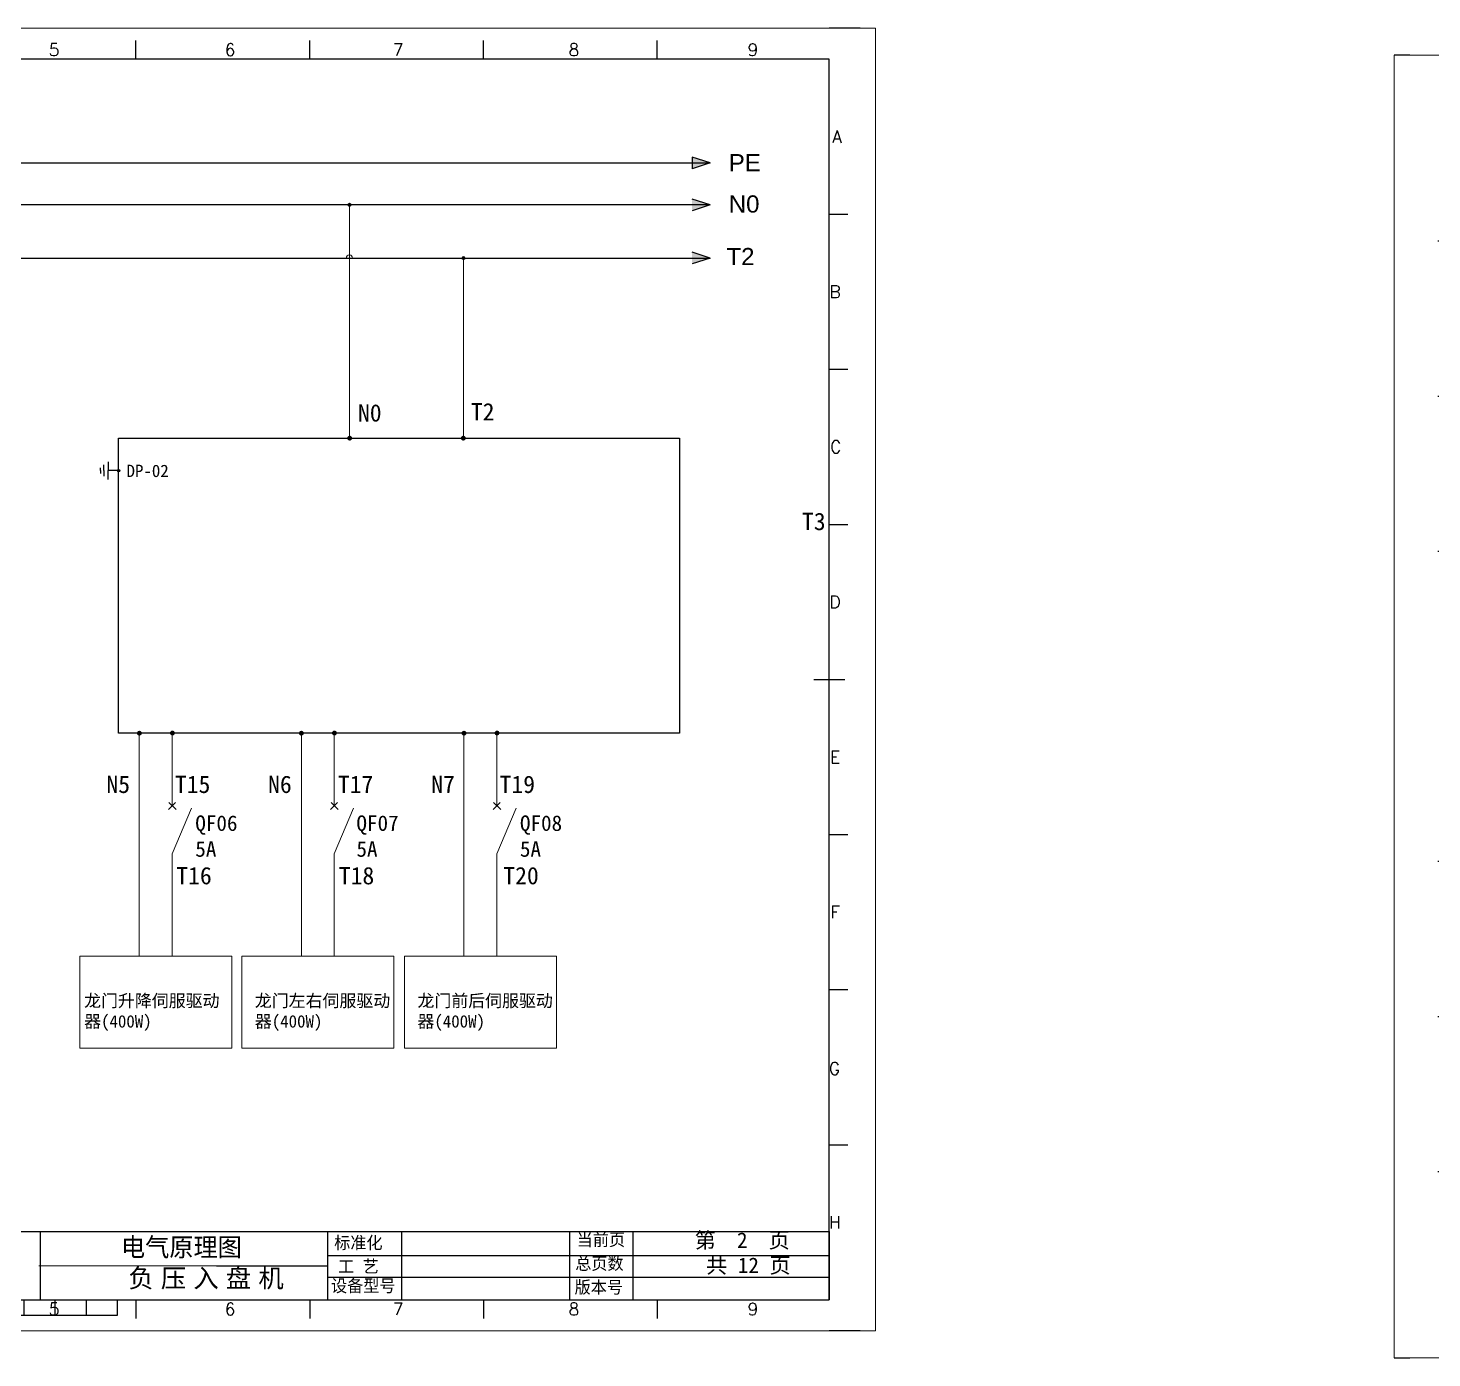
# Model space of a CAD drawing. Extents: x 2368 to 9674, y -1476 to 1321.
# Drawn here: x 7023.3 to 7475.9, y 315.9 to 744.6 of the extents above; entities that cross this region are included whole.
import ezdxf
from ezdxf.enums import TextEntityAlignment as Align

# ---------------------------------------------------------------- set-up
doc = ezdxf.new("R2010")
doc.units = 0
doc.header["$MEASUREMENT"] = 0
for name, color, linetype in [('AE_BOR', 1, 'Continuous'), ('MISC', 2, 'Continuous'), ('SYMS', 7, 'Continuous')]:
    doc.layers.add(name, color=color, linetype=linetype)
doc.styles.add('WD', font='romans.shx', dxfattribs={"bigfont": 'gbcbig.shx'})
doc.styles.add('样式 8', font='arial.ttf')

# ---------------------------------------------------------------- blocks, each defined once
blk = doc.blocks.new('gb_a2_a')
for p, q in [((584, 410), (25, 410)), ((25, 410), (25, 10)), ((584, 10), (584, 410)), ((25, 10), (584, 10))]:
    blk.add_line(p, q)
at = {"lineweight": 9, "ltscale": 0.1}
blk.add_line((25, 116.86), (29, 116.86), dxfattribs=at)
at = {"layer": 'AE_BOR', "lineweight": 30}
for p, q in [((10, 420), (4.93, 420)), ((594, 420), (584, 420)), ((4.93, 0), (10, 0)), ((594, 0), (584, 0))]:
    blk.add_line(p, q, dxfattribs=at)
at = {"layer": 'AE_BOR', "color": 1, "lineweight": 15}
for p, q in [((4.93, 420), (598.93, 420)), ((4.93, 0), (4.93, 420)), ((598.93, 420), (598.93, 0)), ((22.5, 210), (27.5, 212.5)), ((27.5, 207.5), (22.5, 210)), ((27.5, 212.5), (27.5, 207.5)), ((304.5, 7.5), (302, 12.5)), ((302, 12.5), (307, 12.5)), ((307, 12.5), (304.5, 7.5)), ((598.93, 0), (4.93, 0))]:
    blk.add_line(p, q, dxfattribs=at)
at = {"layer": 'AE_BOR'}
for p, q in [((81, 410), (81, 416)), ((137, 410), (137, 416)), ((193, 410), (193, 416)), ((249, 410), (249, 416)), ((304.5, 410), (304.5, 416)), ((360.5, 410), (360.5, 416)), ((416.5, 410), (416.5, 416)), ((472.5, 410), (472.5, 416)), ((528.5, 410), (528.5, 416)), ((25, 360), (19, 360)), ((584, 360), (590, 360)), ((25, 310), (19, 310)), ((584, 310), (590, 310)), ((25, 260), (19, 260)), ((584, 260), (590, 260)), ((25, 160), (19, 160)), ((584, 160), (590, 160)), ((25, 110), (19, 110)), ((584, 110), (590, 110)), ((25, 60), (19, 60)), ((584, 60), (590, 60)), ((81, 10), (81, 4)), ((137, 10), (137, 4)), ((193, 10), (193, 4)), ((249, 10), (249, 4)), ((304.5, 10), (304.5, 4)), ((360.5, 10), (360.5, 4)), ((416.5, 10), (416.5, 4)), ((472.5, 10), (472.5, 4)), ((528.5, 10), (528.5, 4))]:
    blk.add_line(p, q, dxfattribs=at)
at = {"layer": 'AE_BOR', "color": 2, "lineweight": 30}
for p, q in [((304.5, 405), (304.5, 415)), ((20, 210), (30, 210)), ((579, 210), (589, 210)), ((304.5, 10), (304.5, 15)), ((304.5, 15), (304.5, 5)), ((254.5, 5), (254.5, 10)), ((264.5, 5), (264.5, 10)), ((274.5, 5), (274.5, 10)), ((284.5, 5), (284.5, 10)), ((294.5, 5), (294.5, 10)), ((304.5, 10), (304.5, 5)), ((314.5, 5), (314.5, 10)), ((324.5, 5), (324.5, 10)), ((334.5, 5), (334.5, 10)), ((344.5, 5), (344.5, 10)), ((354.5, 5), (354.5, 10)), ((254.5, 5), (354.5, 5))]:
    blk.add_line(p, q, dxfattribs=at)
at = {"layer": 'AE_BOR', "style": 'WD'}
for s, p in [('0', (54.27, 411)), ('1', (110.12, 411)), ('2', (164.42, 411)), ('3', (219.22, 411)), ('4', (273.82, 411)), ('5', (334.12, 411)), ('6', (390.81, 411)), ('7', (445.01, 411)), ('8', (501.67, 411)), ('9', (559.4, 411)), ('0', (54.27, 5)), ('1', (110.12, 5)), ('2', (164.42, 5)), ('3', (219.22, 5)), ('4', (273.82, 5)), ('5', (334.12, 5)), ('6', (390.81, 5)), ('7', (445.01, 5)), ('8', (501.67, 5)), ('9', (559.4, 5))]:
    blk.add_text(s, height=4, dxfattribs=at).set_placement(p, align=Align.CENTER)
for s, p in [('A', (24, 385)), ('A', (588.05, 385)), ('B', (24, 335)), ('B', (587.67, 335)), ('C', (24, 285)), ('C', (587.86, 285)), ('D', (24, 235)), ('D', (587.67, 235)), ('E', (24, 185)), ('E', (587.48, 185)), ('F', (24, 135)), ('F', (587.48, 135)), ('F', (587.48, 135)), ('G', (24, 85)), ('G', (587.48, 84.56)), ('H', (24, 35)), ('H', (587.67, 35))]:
    blk.add_text(s, height=4, dxfattribs=at).set_placement(p, align=Align.MIDDLE_RIGHT)
blk = doc.blocks.new('WDDOT')
blk.add_hatch(color=256).paths.add_polyline_path([(0.5, 0, 1), (-0.5, 0, 1)])
blk.add_circle((0, 0), 0.5)

msp = doc.modelspace()

# ---------------------------------------------------------------- hatches: boundary and pattern name
at = {"lineweight": 0}
h = msp.add_hatch(color=256, dxfattribs=at)
edge = h.paths.add_edge_path()
edge.add_arc((7126.90976, 687.60205), 0.5, 0, 360)
for points in [[(7243.19717, 687.60205), (7237.36043, 689.47255), (7237.36043, 685.73155)], [(7243.19717, 670.47058), (7237.36043, 672.34108), (7237.36043, 668.60008)]]:
    msp.add_hatch(color=256).paths.add_polyline_path(points)
h = msp.add_hatch(color=256, dxfattribs=at)
edge = h.paths.add_edge_path()
edge.add_arc((7163.65455, 670.47058), 0.5, 0, 360)
h = msp.add_hatch(color=256)
edge = h.paths.add_edge_path()
edge.add_arc((7126.98282, 612.39304), 0.78646, 270, 630)
h = msp.add_hatch(color=256)
edge = h.paths.add_edge_path()
edge.add_arc((7163.6025, 612.39304), 0.78646, 270, 630)
h = msp.add_hatch(color=256)
edge = h.paths.add_edge_path()
edge.add_arc((7052.47178, 601.94826), 0.35784, 0, 360)
h = msp.add_hatch(color=256)
edge = h.paths.add_edge_path()
edge.add_arc((7059.18348, 517.27114), 0.78646, 270, 630)
h = msp.add_hatch(color=256)
edge = h.paths.add_edge_path()
edge.add_arc((7069.8307, 517.3326), 0.78646, 270, 630)
h = msp.add_hatch(color=256)
edge = h.paths.add_edge_path()
edge.add_arc((7111.4135, 517.27114), 0.78646, 270, 630)
h = msp.add_hatch(color=256)
edge = h.paths.add_edge_path()
edge.add_arc((7122.06072, 517.3326), 0.78646, 270, 630)
h = msp.add_hatch(color=256)
edge = h.paths.add_edge_path()
edge.add_arc((7163.83406, 517.27114), 0.78646, 270, 630)
h = msp.add_hatch(color=256)
edge = h.paths.add_edge_path()
edge.add_arc((7174.48128, 517.3326), 0.78646, 270, 630)
at = {"layer": 'MISC'}
msp.add_hatch(color=256, dxfattribs=at).paths.add_polyline_path([(7243.19717, 701.13124), (7237.36043, 703.00174), (7237.36043, 699.26073)])

# ---------------------------------------------------------------- linework, layer by layer
for p, q in [((7243.19717, 687.60205), (7237.36043, 689.47255)), ((7243.19717, 687.60205), (7237.36043, 685.73155)), ((6869.88326, 670.47058), (7125.90976, 670.47058)), ((7086.2351, 670.47058), (7243.19717, 670.47058)), ((7243.19717, 670.47058), (7237.36043, 672.34108)), ((7243.19717, 670.47058), (7237.36043, 668.60008)), ((7046.61622, 601.91597), (7046.61622, 602.83416)), ((7046.61622, 601.91597), (7046.61622, 600.99778)), ((7047.72649, 601.94826), (7047.72649, 603.74854)), ((7047.72649, 601.94826), (7047.72649, 600.14797)), ((7049.10018, 604.81266), (7049.12188, 601.94826)), ((7049.10018, 599.08386), (7049.12188, 601.94826)), ((7052.47178, 601.94826), (7049.12188, 601.94826)), ((6964.1201, 356.59941), (7084.0201, 356.59941)), ((7027.1855, 356.59941), (7027.1855, 334.60231)), ((7084.0201, 356.59941), (7221.59128, 356.59941)), ((7119.81465, 356.59941), (7119.81465, 334.60231)), ((7221.59128, 356.59941), (7281.58695, 356.59941)), ((7084.0201, 345.59941), (7119.78374, 345.59941)), ((6722.58695, 334.60231), (7281.58695, 334.60231))]:
    msp.add_line(p, q)
at = {"color": 0}
for p, q in [((7243.19717, 687.60205), (6771.78953, 687.60205)), ((7197.87007, 356.59941), (7197.87007, 334.60231)), ((7281.58695, 356.59941), (7281.58695, 334.60231))]:
    msp.add_line(p, q, dxfattribs=at)
at = {"lineweight": 0}
for p, q in [((7126.90976, 612.37318), (7126.90976, 687.60205)), ((7163.65455, 612.37318), (7163.65455, 670.47058)), ((7059.16432, 517.27772), (7059.16432, 445.34695)), ((7069.75912, 517.27772), (7069.75912, 493.86435)), ((7111.39435, 517.27772), (7111.39435, 445.34695)), ((7121.98914, 517.27772), (7121.98914, 493.86435)), ((7163.81491, 517.27772), (7163.81491, 445.34695)), ((7174.4097, 517.27772), (7174.4097, 493.86435)), ((7070.80501, 494.90898), (7068.53313, 492.63985)), ((7068.72807, 494.90898), (7070.99995, 492.63985)), ((7123.03503, 494.90898), (7120.76315, 492.63985)), ((7120.9581, 494.90898), (7123.22997, 492.63985)), ((7175.45559, 494.90898), (7173.18372, 492.63985)), ((7173.37866, 494.90898), (7175.65054, 492.63985)), ((7075.9895, 493.08907), (7069.75912, 478.43524)), ((7128.21953, 493.08907), (7121.98914, 478.43524)), ((7180.64009, 493.08907), (7174.4097, 478.43524)), ((7069.75912, 478.43524), (7069.75912, 445.38427)), ((7121.98914, 478.43524), (7121.98914, 445.38427)), ((7174.4097, 478.43524), (7174.4097, 445.38427))]:
    msp.add_line(p, q, dxfattribs=at)
at = {"color": 0, "ltscale": 2}
for p, q in [((7143.70248, 356.59941), (7143.70248, 334.60231)), ((7218.28467, 356.59941), (7218.28467, 334.60231)), ((7119.89642, 348.84436), (7281.58695, 348.90727)), ((7119.78374, 341.87896), (7281.58695, 341.87896))]:
    msp.add_line(p, q, dxfattribs=at)
at = {"lineweight": 9, "ltscale": 0.1}
msp.add_line((7026.81731, 345.59941), (7084.0201, 345.59941), dxfattribs=at)
at = {"lineweight": -3}
msp.add_lwpolyline([(7233.2759, 612.39304), (7233.2759, 517.28187), (7052.47178, 517.28187), (7052.47178, 612.39304)], close=True, dxfattribs=at)
at = {"lineweight": 0}
for points in [[(7040.00427, 445.39223), (7088.97977, 445.39223), (7088.97977, 415.73419), (7040.00427, 415.73419)], [(7092.23429, 445.39223), (7141.20979, 445.39223), (7141.20979, 415.73419), (7092.23429, 415.73419)], [(7144.65485, 445.39223), (7193.63035, 445.39223), (7193.63035, 415.73419), (7144.65485, 415.73419)]]:
    msp.add_lwpolyline(points, close=True, dxfattribs=at)
for centre in [(7126.90976, 687.60205), (7163.65455, 670.47058)]:
    msp.add_circle(centre, 0.5, dxfattribs=at)
msp.add_circle((7052.47178, 601.94826), 0.35784)
msp.add_arc((7126.90976, 670.47058), 1, 360, 180, dxfattribs=at)
at = {"layer": 'MISC'}
for p, q in [((7243.19717, 701.13124), (7237.36043, 703.00174)), ((7237.36043, 703.00174), (7237.36043, 699.26073)), ((6771.78953, 701.13124), (7243.19717, 701.13124)), ((7243.19717, 701.13124), (7237.36043, 699.26073)), ((7052.47178, 601.72076), (7052.47178, 601.72076))]:
    msp.add_line(p, q, dxfattribs=at)

# ---------------------------------------------------------------- block references
for p in [(6697.58695, 324.60231), (7458.74173, 315.8693)]:
    msp.add_blockref('gb_a2_a', p)
at = {"layer": 'SYMS', "lineweight": -3, "xscale": 0.4549999999999272, "yscale": 0.4549999999999272, "zscale": 0.455, "rotation": 270}
msp.add_blockref('WDDOT', (7052.47178, 601.94826), dxfattribs=at)
msp.add_blockref('WDDOT', (7052.47178, 601.94826), dxfattribs=at)

# ---------------------------------------------------------------- texts
at = {"char_height": 5.544, "attachment_point": 1, "style": '样式 8'}
for s, insert, width in [('N0', (7249.18712, 690.66745), 9.9333161), ('T2', (7248.43762, 673.71479), 30.5485092)]:
    msp.add_mtext(s, dxfattribs=dict(at, insert=insert, width=width))
at = {"attachment_point": 1}
for s, insert, char_height, width in [('N0', (7129.65644, 623.33996), 5.6, 10.0336526), ('T2', (7166.04617, 623.70383), 5.6, 10.0336526), ('{\\fFangSong|b0|i0|c134|p49;DP-02}', (7055.04344, 603.84843), 4, 12.7848145), ('T3', (7272.79017, 588.34666), 5.6, 10.0336526), ('N5', (7048.5599, 503.6007), 5.6, 10.0336526), ('T15', (7070.63985, 503.6007), 5.6, 10.0336526), ('N6', (7100.68246, 503.6007), 5.6, 10.0336526), ('T17', (7123.17324, 503.6007), 5.6, 10.0336526), ('N7', (7153.2675, 503.6007), 5.6, 10.0336526), ('T19', (7175.30279, 503.6007), 5.6, 10.0336526), ('QF06\\P5A', (7077.20849, 490.77612), 5, 19.1030846), ('QF07\\P5A', (7129.15317, 490.77612), 5, 19.1030846), ('QF08\\P5A', (7181.86456, 490.77612), 5, 19.1030846), ('T16', (7071.08774, 474.15644), 5.6, 10.0336526), ('T18', (7123.4765, 474.15644), 5.6, 10.0336526), ('T20', (7176.50472, 474.15644), 5.6, 10.0336526), ('{\\fSimSun|b0|i0|c134|p2;第  }2  {\\fSimSun|b0|i0|c134|p2;页}', (7238.20432, 356.32539), 5, 38.1635092), ('{\\fSimSun|b0|i0|c134|p2;共 }12 {\\fSimSun|b0|i0|c134|p2;页}', (7241.88781, 348.23407), 5, 40.4924398)]:
    msp.add_mtext(s, dxfattribs=dict(at, insert=insert, char_height=char_height, width=width))
at = {"lineweight": 0, "char_height": 4, "attachment_point": 1}
for s, insert, width in [('{\\fSimSun|b0|i0|c134|p2;龙门升降伺服驱动器(400W)}', (7041.36555, 433.04223), 47.7981308), ('{\\fSimSun|b0|i0|c134|p2;龙门左右伺服驱动器(400W)}', (7096.39795, 433.04223), 43.6368082), ('{\\fSimSun|b0|i0|c134|p2;龙门前后伺服驱动器(400W)}', (7148.81851, 433.04223), 43.6368082)]:
    msp.add_mtext(s, dxfattribs=dict(at, insert=insert, width=width))
at = {"color": 0, "ltscale": 2, "attachment_point": 1}
for s, insert, char_height, width in [('电气原理图', (7053.23693, 354.59603), 6, 43.9128196), ('标准化', (7121.97433, 355.01848), 4, 23.3399102), ('当前页', (7200.16826, 356.00387), 4, 19.3450259), ('总页数', (7199.68875, 348.32214), 4, 19.3450259), ('{\\fNSimSun|b0|i0|c134|p49;\\T1.28;\\C256;负压入盘机}', (7055.63233, 344.57871), 6, 51.013903), ('工 艺', (7123.2304, 347.39626), 4, 19.3450259), ('设备型号', (7120.96173, 341.13576), 4, 31.672048), ('版本号', (7199.48324, 340.67952), 4, 19.3450259)]:
    msp.add_mtext(s, dxfattribs=dict(at, insert=insert, char_height=char_height, width=width))
at = {"layer": 'MISC', "insert": (7249.18712, 703.9728), "char_height": 5.544, "width": 9.9333161, "attachment_point": 1, "style": '样式 8'}
msp.add_mtext('PE', dxfattribs=at)

doc.saveas('drawing.dxf')
